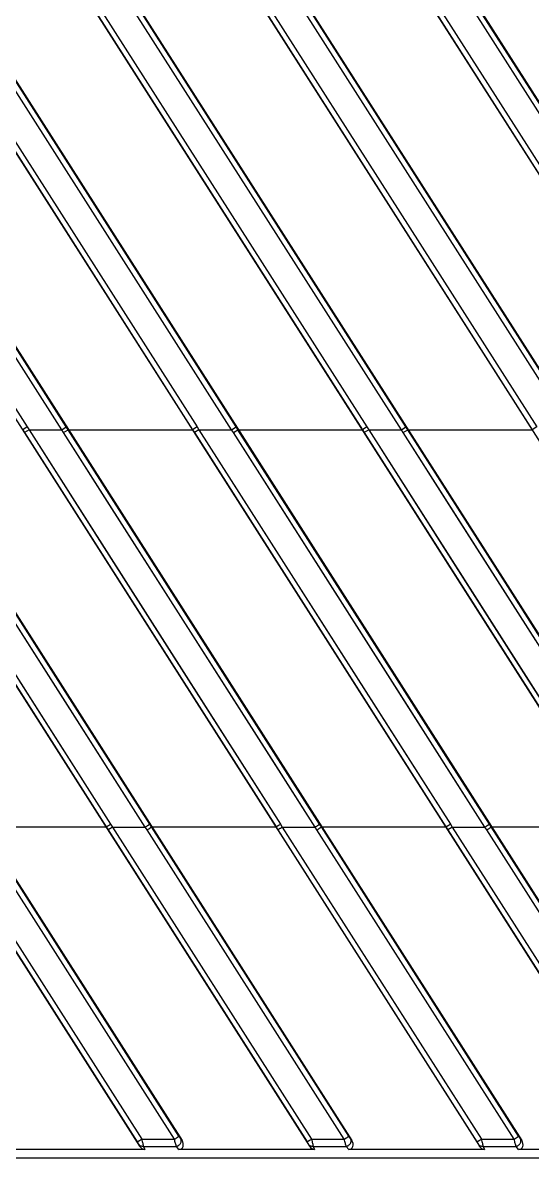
# Model space of a CAD drawing. Header units: millimetres. Extents: x 3299 to 14264, y 1863 to 5555.
# Drawn here: x 9668.2 to 9697, y 3113.8 to 3178.1 of the extents above; entities that cross this region are included whole.
import ezdxf

# ---------------------------------------------------------------- set-up
doc = ezdxf.new("R2010")
doc.units = ezdxf.units.MM

# ---------------------------------------------------------------- blocks, each defined once
blk = doc.blocks.new('1111')
at = {"color": 7, "linetype": 'Continuous'}
for p, q in [((16003.885, 6966.086), (16163.754, 6715.143)), ((16003.365, 6962.807), (16161.356, 6714.812)), ((16003.885, 6951.011), (16154.149, 6715.143)), ((16003.365, 6947.732), (16151.752, 6714.812)), ((16003.885, 6935.935), (16144.545, 6715.143)), ((16003.365, 6932.657), (16142.148, 6714.812)), ((16003.885, 6920.86), (16134.941, 6715.143)), ((16003.365, 6917.581), (16132.544, 6714.812)), ((16003.885, 6905.784), (16125.337, 6715.143)), ((16003.365, 6902.506), (16122.94, 6714.812)), ((16137.744, 6755.377), (16044.024, 6902.488)), ((16137.996, 6755.537), (16044.276, 6902.648)), ((16044.024, 6899.023), (16135.537, 6755.377)), ((16044.276, 6899.184), (16135.789, 6755.537)), ((16003.885, 6890.709), (16115.733, 6715.143)), ((16003.365, 6887.43), (16113.336, 6714.812)), ((16128.14, 6755.377), (16044.024, 6887.412)), ((16128.392, 6755.537), (16044.276, 6887.573)), ((16044.024, 6883.948), (16125.933, 6755.377)), ((16044.276, 6884.108), (16126.185, 6755.537)), ((16003.885, 6875.634), (16106.129, 6715.143)), ((16003.365, 6872.355), (16103.731, 6714.812)), ((16118.536, 6755.377), (16044.024, 6872.337)), ((16118.788, 6755.537), (16044.276, 6872.497)), ((16044.276, 6869.033), (16116.581, 6755.537)), ((16044.024, 6868.872), (16116.329, 6755.377)), ((16109.184, 6755.537), (16044.276, 6857.422)), ((16108.932, 6755.377), (16044.024, 6857.261)), ((16044.024, 6853.797), (16106.725, 6755.377)), ((16044.276, 6853.957), (16106.977, 6755.537)), ((16099.328, 6755.377), (16044.024, 6842.186)), ((16099.58, 6755.537), (16044.276, 6842.347)), ((16044.276, 6838.882), (16097.373, 6755.537)), ((16087.619, 6755.216), (16101.841, 6732.893)), ((16087.871, 6755.377), (16102.092, 6733.04)), ((16104.047, 6732.88), (16089.826, 6755.216)), ((16104.3, 6733.054), (16090.078, 6755.377)), ((16097.373, 6755.537), (16097.12, 6755.377)), ((16097.12, 6755.377), (16097.223, 6755.216)), ((16097.475, 6755.377), (16097.223, 6755.216)), ((16097.223, 6755.216), (16101.739, 6748.127)), ((16097.223, 6755.216), (16111.445, 6732.893)), ((16097.373, 6755.537), (16097.475, 6755.377)), ((16097.475, 6755.377), (16101.991, 6748.283)), ((16097.475, 6755.377), (16111.696, 6733.04)), ((16097.475, 6755.377), (16099.328, 6755.377)), ((16099.328, 6755.377), (16099.58, 6755.537)), ((16099.43, 6755.216), (16099.328, 6755.377)), ((16099.43, 6755.216), (16099.682, 6755.377)), ((16113.651, 6732.88), (16099.43, 6755.216)), ((16102.162, 6750.925), (16099.43, 6755.216)), ((16099.682, 6755.377), (16099.58, 6755.537)), ((16113.904, 6733.054), (16099.682, 6755.377)), ((16104.884, 6747.212), (16099.682, 6755.377)), ((16099.682, 6755.377), (16106.725, 6755.377)), ((16106.977, 6755.537), (16106.725, 6755.377)), ((16106.725, 6755.377), (16106.827, 6755.216)), ((16107.079, 6755.377), (16106.827, 6755.216)), ((16106.827, 6755.216), (16121.049, 6732.893)), ((16106.827, 6755.216), (16111.343, 6748.127)), ((16106.977, 6755.537), (16107.079, 6755.377)), ((16107.079, 6755.377), (16121.301, 6733.04)), ((16107.079, 6755.377), (16111.595, 6748.283)), ((16107.079, 6755.377), (16108.932, 6755.377)), ((16108.932, 6755.377), (16109.184, 6755.537)), ((16109.034, 6755.216), (16108.932, 6755.377)), ((16109.034, 6755.216), (16109.286, 6755.377)), ((16123.255, 6732.88), (16109.034, 6755.216)), ((16114.235, 6747.047), (16109.034, 6755.216)), ((16109.286, 6755.377), (16109.184, 6755.537)), ((16123.508, 6733.054), (16109.286, 6755.377)), ((16109.286, 6755.377), (16116.329, 6755.377)), ((16112.018, 6751.088), (16109.286, 6755.377)), ((16116.581, 6755.537), (16116.329, 6755.377)), ((16116.329, 6755.377), (16116.431, 6755.216)), ((16116.683, 6755.377), (16116.431, 6755.216)), ((16116.431, 6755.216), (16130.653, 6732.893)), ((16116.431, 6755.216), (16120.948, 6748.127)), ((16116.581, 6755.537), (16116.683, 6755.377)), ((16116.683, 6755.377), (16130.905, 6733.04)), ((16116.683, 6755.377), (16121.199, 6748.283)), ((16116.683, 6755.377), (16118.536, 6755.377)), ((16118.536, 6755.377), (16118.788, 6755.537)), ((16118.638, 6755.216), (16118.536, 6755.377)), ((16118.638, 6755.216), (16118.89, 6755.377)), ((16132.859, 6732.88), (16118.638, 6755.216)), ((16121.37, 6750.925), (16118.638, 6755.216)), ((16118.89, 6755.377), (16118.788, 6755.537)), ((16133.112, 6733.054), (16118.89, 6755.377)), ((16124.092, 6747.212), (16118.89, 6755.377)), ((16118.89, 6755.377), (16125.933, 6755.377)), ((16126.185, 6755.537), (16125.933, 6755.377)), ((16106.927, 6743.441), (16102.162, 6750.925)), ((16116.784, 6743.609), (16112.018, 6751.088)), ((16126.135, 6743.441), (16121.37, 6750.925)), ((16101.739, 6748.127), (16106.246, 6741.053)), ((16101.991, 6748.283), (16106.498, 6741.205)), ((16111.343, 6748.127), (16113.554, 6744.657)), ((16111.595, 6748.283), (16116.102, 6741.205)), ((16120.948, 6748.127), (16125.454, 6741.053)), ((16121.199, 6748.283), (16125.706, 6741.205)), ((16099.533, 6739.969), (16095.027, 6747.047)), ((16099.786, 6740.139), (16095.279, 6747.212)), ((16109.39, 6740.139), (16104.884, 6747.212)), ((16118.742, 6739.969), (16114.235, 6747.047)), ((16126.388, 6743.609), (16124.092, 6747.212)), ((16113.554, 6744.657), (16118.319, 6737.179)), ((16111.349, 6736.496), (16106.927, 6743.441)), ((16121.205, 6736.669), (16116.784, 6743.609)), ((16096.642, 6741.053), (16101.841, 6732.893)), ((16096.894, 6741.205), (16102.092, 6733.04)), ((16106.246, 6741.053), (16111.445, 6732.893)), ((16106.498, 6741.205), (16111.696, 6733.04)), ((16116.102, 6741.205), (16118.57, 6737.328)), ((16125.454, 6741.053), (16130.653, 6732.893)), ((16125.706, 6741.205), (16130.905, 6733.04)), ((16104.047, 6732.88), (16099.533, 6739.969)), ((16104.3, 6733.054), (16099.786, 6740.139)), ((16113.904, 6733.054), (16109.39, 6740.139)), ((16123.255, 6732.88), (16118.742, 6739.969)), ((16118.57, 6737.328), (16121.301, 6733.04)), ((16118.319, 6737.179), (16121.049, 6732.893)), ((16123.508, 6733.054), (16121.205, 6736.669)), ((16113.651, 6732.88), (16111.349, 6736.496)), ((16092.339, 6732.733), (16103.595, 6715.064)), ((16092.59, 6732.88), (16103.847, 6715.211)), ((16105.699, 6715.211), (16094.545, 6732.72)), ((16105.952, 6715.385), (16094.797, 6732.894)), ((16094.814, 6732.905), (16101.809, 6732.905)), ((16101.809, 6732.905), (16101.841, 6732.893)), ((16101.841, 6732.893), (16101.943, 6732.733)), ((16101.943, 6732.733), (16113.199, 6715.064)), ((16102.092, 6733.04), (16102.194, 6732.88)), ((16102.194, 6732.88), (16113.451, 6715.211)), ((16102.194, 6732.88), (16104.047, 6732.88)), ((16104.149, 6732.72), (16104.047, 6732.88)), ((16115.303, 6715.211), (16104.149, 6732.72)), ((16104.402, 6732.894), (16104.3, 6733.054)), ((16104.418, 6732.905), (16104.402, 6732.894)), ((16115.556, 6715.385), (16104.402, 6732.894)), ((16104.418, 6732.905), (16111.413, 6732.905)), ((16111.413, 6732.905), (16111.445, 6732.893)), ((16111.445, 6732.893), (16111.547, 6732.733)), ((16111.547, 6732.733), (16122.803, 6715.064)), ((16111.696, 6733.04), (16111.798, 6732.88)), ((16111.798, 6732.88), (16123.055, 6715.211)), ((16111.798, 6732.88), (16113.651, 6732.88)), ((16113.753, 6732.72), (16113.651, 6732.88)), ((16124.907, 6715.211), (16113.753, 6732.72)), ((16114.006, 6732.894), (16113.904, 6733.054)), ((16114.022, 6732.905), (16114.006, 6732.894)), ((16125.16, 6715.385), (16114.006, 6732.894)), ((16114.022, 6732.905), (16121.017, 6732.905)), ((16121.017, 6732.905), (16121.049, 6732.893)), ((16121.049, 6732.893), (16121.151, 6732.733)), ((16121.151, 6732.733), (16132.407, 6715.064)), ((16121.301, 6733.04), (16121.402, 6732.88)), ((16121.402, 6732.88), (16132.659, 6715.211)), ((16121.402, 6732.88), (16123.255, 6732.88)), ((16123.357, 6732.72), (16123.255, 6732.88)), ((16134.512, 6715.211), (16123.357, 6732.72)), ((16123.61, 6732.894), (16123.508, 6733.054)), ((16123.626, 6732.905), (16123.61, 6732.894)), ((16134.764, 6715.385), (16123.61, 6732.894)), ((16123.626, 6732.905), (16130.621, 6732.905)), ((16103.689, 6714.903), (16103.731, 6714.812)), ((16103.847, 6715.211), (16105.699, 6715.211)), ((16103.94, 6714.808), (16104.022, 6714.633)), ((16103.94, 6714.808), (16105.811, 6714.808)), ((16105.952, 6714.633), (16105.811, 6714.808)), ((16106.129, 6715.143), (16106.064, 6715.224)), ((16113.293, 6714.903), (16113.336, 6714.812)), ((16113.451, 6715.211), (16115.303, 6715.211)), ((16113.544, 6714.808), (16113.626, 6714.633)), ((16113.544, 6714.808), (16115.415, 6714.808)), ((16115.556, 6714.633), (16115.415, 6714.808)), ((16115.733, 6715.143), (16115.668, 6715.224)), ((16122.897, 6714.903), (16122.94, 6714.812)), ((16123.055, 6715.211), (16124.907, 6715.211)), ((16123.148, 6714.808), (16123.23, 6714.633)), ((16123.148, 6714.808), (16125.019, 6714.808)), ((16125.16, 6714.633), (16125.019, 6714.808)), ((16125.337, 6715.143), (16125.272, 6715.224)), ((16602.781, 6714.134), (16002.781, 6714.134)), ((16104.022, 6714.633), (16096.347, 6714.633)), ((16113.626, 6714.633), (16105.952, 6714.633)), ((16123.23, 6714.633), (16115.556, 6714.633)), ((16132.835, 6714.633), (16125.16, 6714.633))]:
    blk.add_line(p, q, dxfattribs=at)
for centre, major_axis, ratio, start_param, end_param in [((16103.973, 6714.995), (-0.149, 0.341), 0.805684, -4.52125, -3.480622), ((16105.867, 6714.995), (-0.234, 0.314), 0.765335, -3.660421, -1.66705), ((16113.577, 6714.995), (-0.149, 0.341), 0.805684, -4.52125, -3.480622), ((16115.471, 6714.995), (-0.234, 0.314), 0.765335, -3.660421, -1.66705), ((16123.181, 6714.995), (-0.149, 0.341), 0.805684, -4.52125, -3.480622), ((16125.075, 6714.995), (-0.234, 0.314), 0.765335, -3.660421, -1.66705)]:
    blk.add_ellipse(centre, major_axis=major_axis, ratio=ratio, start_param=start_param, end_param=end_param, dxfattribs=at)
for points, knots in [([(16102.092, 6733.04), (16102.077, 6733.03), (16102.047, 6733.011), (16102.003, 6732.984), (16101.962, 6732.959), (16101.931, 6732.94), (16101.908, 6732.927), (16101.893, 6732.919), (16101.88, 6732.911), (16101.868, 6732.905), (16101.859, 6732.9), (16101.851, 6732.897), (16101.846, 6732.894), (16101.843, 6732.893), (16101.841, 6732.893), (16101.841, 6732.893)], [0, 0, 0, 0, 0.185901, 0.364797, 0.530712, 0.678228, 0.743535, 0.802468, 0.854558, 0.899371, 0.936552, 0.965823, 0.986978, 0.994497, 1, 1, 1, 1]), ([(16102.194, 6732.88), (16102.179, 6732.87), (16102.149, 6732.851), (16102.105, 6732.824), (16102.064, 6732.799), (16102.033, 6732.78), (16102.01, 6732.767), (16101.995, 6732.759), (16101.982, 6732.751), (16101.97, 6732.745), (16101.961, 6732.74), (16101.953, 6732.737), (16101.948, 6732.735), (16101.945, 6732.734), (16101.943, 6732.733), (16101.943, 6732.733)], [0, 0, 0, 0, 0.185904, 0.364799, 0.530709, 0.67822, 0.743524, 0.802455, 0.854544, 0.899355, 0.936537, 0.96581, 0.98697, 0.994492, 1, 1, 1, 1]), ([(16104.047, 6732.88), (16104.063, 6732.89), (16104.094, 6732.91), (16104.139, 6732.939), (16104.181, 6732.967), (16104.214, 6732.989), (16104.237, 6733.005), (16104.251, 6733.016), (16104.265, 6733.025), (16104.276, 6733.034), (16104.285, 6733.041), (16104.292, 6733.046), (16104.296, 6733.05), (16104.299, 6733.053), (16104.299, 6733.054), (16104.3, 6733.054)], [0, 0, 0, 0, 0.183496, 0.361452, 0.527479, 0.675749, 0.741551, 0.800996, 0.853574, 0.898813, 0.936329, 0.965817, 0.987051, 0.994553, 1, 1, 1, 1]), ([(16104.149, 6732.72), (16104.165, 6732.73), (16104.196, 6732.75), (16104.241, 6732.779), (16104.283, 6732.807), (16104.315, 6732.829), (16104.338, 6732.845), (16104.353, 6732.856), (16104.366, 6732.865), (16104.378, 6732.874), (16104.387, 6732.881), (16104.394, 6732.886), (16104.398, 6732.89), (16104.4, 6732.893), (16104.401, 6732.894), (16104.402, 6732.894)], [0, 0, 0, 0, 0.183496, 0.361452, 0.527479, 0.675749, 0.741551, 0.800996, 0.853574, 0.898813, 0.936329, 0.965817, 0.987051, 0.994553, 1, 1, 1, 1]), ([(16111.696, 6733.04), (16111.681, 6733.03), (16111.651, 6733.011), (16111.607, 6732.984), (16111.567, 6732.959), (16111.535, 6732.94), (16111.512, 6732.927), (16111.497, 6732.919), (16111.484, 6732.911), (16111.472, 6732.905), (16111.463, 6732.9), (16111.455, 6732.897), (16111.45, 6732.894), (16111.447, 6732.893), (16111.446, 6732.893), (16111.445, 6732.893)], [0, 0, 0, 0, 0.185901, 0.364797, 0.530712, 0.678228, 0.743535, 0.802468, 0.854558, 0.899371, 0.936552, 0.965823, 0.986978, 0.994497, 1, 1, 1, 1]), ([(16111.798, 6732.88), (16111.783, 6732.87), (16111.753, 6732.851), (16111.709, 6732.824), (16111.668, 6732.799), (16111.637, 6732.78), (16111.614, 6732.767), (16111.599, 6732.759), (16111.586, 6732.751), (16111.574, 6732.745), (16111.565, 6732.74), (16111.557, 6732.737), (16111.552, 6732.735), (16111.549, 6732.734), (16111.547, 6732.733), (16111.547, 6732.733)], [0, 0, 0, 0, 0.185904, 0.364799, 0.530709, 0.67822, 0.743524, 0.802455, 0.854544, 0.899355, 0.936537, 0.96581, 0.98697, 0.994492, 1, 1, 1, 1]), ([(16113.651, 6732.88), (16113.667, 6732.89), (16113.698, 6732.91), (16113.743, 6732.939), (16113.785, 6732.967), (16113.818, 6732.989), (16113.841, 6733.005), (16113.856, 6733.016), (16113.869, 6733.025), (16113.88, 6733.034), (16113.889, 6733.041), (16113.896, 6733.046), (16113.9, 6733.05), (16113.903, 6733.053), (16113.903, 6733.054), (16113.904, 6733.054)], [0, 0, 0, 0, 0.183496, 0.361452, 0.527479, 0.675749, 0.741551, 0.800996, 0.853574, 0.898813, 0.936329, 0.965817, 0.987051, 0.994553, 1, 1, 1, 1]), ([(16113.753, 6732.72), (16113.769, 6732.73), (16113.8, 6732.75), (16113.845, 6732.779), (16113.887, 6732.807), (16113.92, 6732.829), (16113.943, 6732.845), (16113.957, 6732.856), (16113.97, 6732.865), (16113.982, 6732.874), (16113.991, 6732.881), (16113.998, 6732.886), (16114.002, 6732.89), (16114.005, 6732.893), (16114.005, 6732.894), (16114.006, 6732.894)], [0, 0, 0, 0, 0.183496, 0.361452, 0.527479, 0.675749, 0.741551, 0.800996, 0.853574, 0.898813, 0.936329, 0.965817, 0.987051, 0.994553, 1, 1, 1, 1]), ([(16121.301, 6733.04), (16121.285, 6733.03), (16121.255, 6733.011), (16121.212, 6732.984), (16121.171, 6732.959), (16121.139, 6732.94), (16121.116, 6732.927), (16121.101, 6732.919), (16121.088, 6732.911), (16121.077, 6732.905), (16121.067, 6732.9), (16121.059, 6732.897), (16121.054, 6732.894), (16121.051, 6732.893), (16121.05, 6732.893), (16121.049, 6732.893)], [0, 0, 0, 0, 0.185901, 0.364797, 0.530712, 0.678228, 0.743535, 0.802468, 0.854558, 0.899371, 0.936552, 0.965823, 0.986978, 0.994497, 1, 1, 1, 1]), ([(16121.402, 6732.88), (16121.387, 6732.87), (16121.357, 6732.851), (16121.313, 6732.824), (16121.272, 6732.799), (16121.241, 6732.78), (16121.218, 6732.767), (16121.203, 6732.759), (16121.19, 6732.751), (16121.178, 6732.745), (16121.169, 6732.74), (16121.161, 6732.737), (16121.156, 6732.735), (16121.153, 6732.734), (16121.151, 6732.733), (16121.151, 6732.733)], [0, 0, 0, 0, 0.185904, 0.364799, 0.530709, 0.67822, 0.743524, 0.802455, 0.854544, 0.899355, 0.936537, 0.96581, 0.98697, 0.994492, 1, 1, 1, 1]), ([(16123.255, 6732.88), (16123.271, 6732.89), (16123.302, 6732.91), (16123.348, 6732.939), (16123.39, 6732.967), (16123.422, 6732.989), (16123.445, 6733.005), (16123.46, 6733.016), (16123.473, 6733.025), (16123.484, 6733.034), (16123.493, 6733.041), (16123.5, 6733.046), (16123.504, 6733.05), (16123.507, 6733.053), (16123.508, 6733.054), (16123.508, 6733.054)], [0, 0, 0, 0, 0.183496, 0.361452, 0.527479, 0.675749, 0.741551, 0.800996, 0.853574, 0.898813, 0.936329, 0.965817, 0.987051, 0.994553, 1, 1, 1, 1]), ([(16123.357, 6732.72), (16123.373, 6732.73), (16123.404, 6732.75), (16123.449, 6732.779), (16123.491, 6732.807), (16123.524, 6732.829), (16123.547, 6732.845), (16123.562, 6732.856), (16123.575, 6732.865), (16123.586, 6732.874), (16123.595, 6732.881), (16123.602, 6732.886), (16123.606, 6732.89), (16123.609, 6732.893), (16123.609, 6732.894), (16123.61, 6732.894)], [0, 0, 0, 0, 0.183496, 0.361452, 0.527479, 0.675749, 0.741551, 0.800996, 0.853574, 0.898813, 0.936329, 0.965817, 0.987051, 0.994553, 1, 1, 1, 1]), ([(16105.699, 6715.211), (16105.715, 6715.221), (16105.746, 6715.241), (16105.792, 6715.27), (16105.834, 6715.298), (16105.866, 6715.32), (16105.889, 6715.336), (16105.904, 6715.347), (16105.917, 6715.356), (16105.928, 6715.365), (16105.937, 6715.372), (16105.944, 6715.377), (16105.948, 6715.381), (16105.951, 6715.384), (16105.952, 6715.385), (16105.952, 6715.385)], [0, 0, 0, 0, 0.183496, 0.361452, 0.527479, 0.675749, 0.741551, 0.800996, 0.853574, 0.898813, 0.936329, 0.965817, 0.987051, 0.994553, 1, 1, 1, 1]), ([(16106.064, 6715.224), (16106.055, 6715.235), (16106.038, 6715.258), (16106.011, 6715.296), (16105.982, 6715.339), (16105.962, 6715.37), (16105.952, 6715.385)], [0, 0, 0, 0, 0.202514, 0.446198, 0.71616, 1, 1, 1, 1]), ([(16115.303, 6715.211), (16115.319, 6715.221), (16115.35, 6715.241), (16115.396, 6715.27), (16115.438, 6715.298), (16115.47, 6715.32), (16115.493, 6715.336), (16115.508, 6715.347), (16115.521, 6715.356), (16115.532, 6715.365), (16115.541, 6715.372), (16115.548, 6715.377), (16115.553, 6715.381), (16115.555, 6715.384), (16115.556, 6715.385), (16115.556, 6715.385)], [0, 0, 0, 0, 0.183496, 0.361452, 0.527479, 0.675749, 0.741551, 0.800996, 0.853574, 0.898813, 0.936329, 0.965817, 0.987051, 0.994553, 1, 1, 1, 1]), ([(16115.668, 6715.224), (16115.66, 6715.235), (16115.642, 6715.258), (16115.615, 6715.296), (16115.586, 6715.339), (16115.566, 6715.37), (16115.556, 6715.385)], [0, 0, 0, 0, 0.202514, 0.446198, 0.71616, 1, 1, 1, 1]), ([(16124.907, 6715.211), (16124.923, 6715.221), (16124.955, 6715.241), (16125, 6715.27), (16125.042, 6715.298), (16125.074, 6715.32), (16125.097, 6715.336), (16125.112, 6715.347), (16125.125, 6715.356), (16125.136, 6715.365), (16125.145, 6715.372), (16125.152, 6715.377), (16125.157, 6715.381), (16125.159, 6715.384), (16125.16, 6715.385), (16125.16, 6715.385)], [0, 0, 0, 0, 0.183496, 0.361452, 0.527479, 0.675749, 0.741551, 0.800996, 0.853574, 0.898813, 0.936329, 0.965817, 0.987051, 0.994553, 1, 1, 1, 1]), ([(16125.272, 6715.224), (16125.264, 6715.235), (16125.246, 6715.258), (16125.219, 6715.296), (16125.19, 6715.339), (16125.17, 6715.37), (16125.16, 6715.385)], [0, 0, 0, 0, 0.202514, 0.446198, 0.71616, 1, 1, 1, 1]), ([(16103.847, 6715.211), (16103.831, 6715.201), (16103.801, 6715.182), (16103.757, 6715.155), (16103.717, 6715.13), (16103.685, 6715.111), (16103.662, 6715.098), (16103.647, 6715.09), (16103.634, 6715.083), (16103.622, 6715.076), (16103.613, 6715.071), (16103.605, 6715.068), (16103.6, 6715.066), (16103.597, 6715.065), (16103.596, 6715.064), (16103.595, 6715.064)], [0, 0, 0, 0, 0.185904, 0.364799, 0.530709, 0.67822, 0.743524, 0.802455, 0.854544, 0.899355, 0.936537, 0.96581, 0.98697, 0.994492, 1, 1, 1, 1]), ([(16103.595, 6715.064), (16103.605, 6715.049), (16103.623, 6715.02), (16103.649, 6714.977), (16103.668, 6714.943), (16103.681, 6714.919), (16103.686, 6714.908), (16103.689, 6714.903)], [0, 0, 0, 0, 0.288365, 0.562002, 0.805684, 0.910388, 1, 1, 1, 1]), ([(16103.94, 6714.808), (16103.915, 6714.805), (16103.866, 6714.804), (16103.795, 6714.82), (16103.734, 6714.853), (16103.701, 6714.885), (16103.689, 6714.903)], [0, 0, 0, 0, 0.266688, 0.522215, 0.765823, 1, 1, 1, 1]), ([(16103.847, 6715.211), (16103.857, 6715.171), (16103.876, 6715.095), (16103.902, 6714.986), (16103.921, 6714.903), (16103.933, 6714.845), (16103.938, 6714.82), (16103.94, 6714.808)], [0, 0, 0, 0, 0.296022, 0.572054, 0.811812, 0.913254, 1, 1, 1, 1]), ([(16105.811, 6714.808), (16105.803, 6714.833), (16105.786, 6714.891), (16105.759, 6714.985), (16105.729, 6715.094), (16105.709, 6715.171), (16105.699, 6715.211)], [0, 0, 0, 0, 0.190071, 0.429924, 0.705099, 1, 1, 1, 1]), ([(16105.811, 6714.808), (16105.835, 6714.813), (16105.881, 6714.829), (16105.945, 6714.866), (16106.001, 6714.915), (16106.045, 6714.973), (16106.076, 6715.037), (16106.09, 6715.103), (16106.087, 6715.167), (16106.073, 6715.207), (16106.064, 6715.224)], [0, 0, 0, 0, 0.129809, 0.263366, 0.397768, 0.529923, 0.657166, 0.777794, 0.891554, 1, 1, 1, 1]), ([(16113.451, 6715.211), (16113.435, 6715.201), (16113.405, 6715.182), (16113.362, 6715.155), (16113.321, 6715.13), (16113.289, 6715.111), (16113.266, 6715.098), (16113.251, 6715.09), (16113.238, 6715.083), (16113.227, 6715.076), (16113.217, 6715.071), (16113.209, 6715.068), (16113.204, 6715.066), (16113.201, 6715.065), (16113.2, 6715.064), (16113.199, 6715.064)], [0, 0, 0, 0, 0.185904, 0.364799, 0.530709, 0.67822, 0.743524, 0.802455, 0.854544, 0.899355, 0.936537, 0.96581, 0.98697, 0.994492, 1, 1, 1, 1]), ([(16113.199, 6715.064), (16113.209, 6715.049), (16113.227, 6715.02), (16113.253, 6714.977), (16113.272, 6714.943), (16113.285, 6714.919), (16113.29, 6714.908), (16113.293, 6714.903)], [0, 0, 0, 0, 0.288365, 0.562002, 0.805684, 0.910388, 1, 1, 1, 1]), ([(16113.544, 6714.808), (16113.519, 6714.805), (16113.47, 6714.804), (16113.399, 6714.82), (16113.338, 6714.853), (16113.306, 6714.885), (16113.293, 6714.903)], [0, 0, 0, 0, 0.266688, 0.522215, 0.765823, 1, 1, 1, 1]), ([(16113.451, 6715.211), (16113.461, 6715.171), (16113.48, 6715.095), (16113.506, 6714.986), (16113.525, 6714.903), (16113.537, 6714.845), (16113.542, 6714.82), (16113.544, 6714.808)], [0, 0, 0, 0, 0.296022, 0.572054, 0.811812, 0.913254, 1, 1, 1, 1]), ([(16115.415, 6714.808), (16115.407, 6714.833), (16115.39, 6714.891), (16115.363, 6714.985), (16115.334, 6715.094), (16115.314, 6715.171), (16115.303, 6715.211)], [0, 0, 0, 0, 0.190071, 0.429924, 0.705099, 1, 1, 1, 1]), ([(16115.415, 6714.808), (16115.439, 6714.813), (16115.485, 6714.829), (16115.549, 6714.866), (16115.605, 6714.915), (16115.649, 6714.973), (16115.68, 6715.037), (16115.694, 6715.103), (16115.691, 6715.167), (16115.677, 6715.207), (16115.668, 6715.224)], [0, 0, 0, 0, 0.129809, 0.263366, 0.397768, 0.529923, 0.657166, 0.777794, 0.891554, 1, 1, 1, 1]), ([(16123.055, 6715.211), (16123.039, 6715.201), (16123.009, 6715.182), (16122.966, 6715.155), (16122.925, 6715.13), (16122.893, 6715.111), (16122.87, 6715.098), (16122.855, 6715.09), (16122.842, 6715.083), (16122.831, 6715.076), (16122.821, 6715.071), (16122.813, 6715.068), (16122.808, 6715.066), (16122.805, 6715.065), (16122.804, 6715.064), (16122.803, 6715.064)], [0, 0, 0, 0, 0.185904, 0.364799, 0.530709, 0.67822, 0.743524, 0.802455, 0.854544, 0.899355, 0.936537, 0.96581, 0.98697, 0.994492, 1, 1, 1, 1]), ([(16122.803, 6715.064), (16122.813, 6715.049), (16122.831, 6715.02), (16122.857, 6714.977), (16122.876, 6714.943), (16122.889, 6714.919), (16122.894, 6714.908), (16122.897, 6714.903)], [0, 0, 0, 0, 0.288365, 0.562002, 0.805684, 0.910388, 1, 1, 1, 1]), ([(16123.148, 6714.808), (16123.123, 6714.805), (16123.074, 6714.804), (16123.003, 6714.82), (16122.942, 6714.853), (16122.91, 6714.885), (16122.897, 6714.903)], [0, 0, 0, 0, 0.266688, 0.522215, 0.765823, 1, 1, 1, 1]), ([(16123.055, 6715.211), (16123.065, 6715.171), (16123.084, 6715.095), (16123.11, 6714.986), (16123.129, 6714.903), (16123.141, 6714.845), (16123.146, 6714.82), (16123.148, 6714.808)], [0, 0, 0, 0, 0.296022, 0.572054, 0.811812, 0.913254, 1, 1, 1, 1]), ([(16125.019, 6714.808), (16125.011, 6714.833), (16124.994, 6714.891), (16124.967, 6714.985), (16124.938, 6715.094), (16124.918, 6715.171), (16124.907, 6715.211)], [0, 0, 0, 0, 0.190071, 0.429924, 0.705099, 1, 1, 1, 1]), ([(16125.019, 6714.808), (16125.043, 6714.813), (16125.089, 6714.829), (16125.153, 6714.866), (16125.209, 6714.915), (16125.254, 6714.973), (16125.284, 6715.037), (16125.298, 6715.103), (16125.295, 6715.167), (16125.281, 6715.207), (16125.272, 6715.224)], [0, 0, 0, 0, 0.129809, 0.263366, 0.397768, 0.529923, 0.657166, 0.777794, 0.891554, 1, 1, 1, 1])]:
    blk.add_open_spline(points, degree=3, knots=knots, dxfattribs=at)
blk = doc.blocks.new('*U162')
blk.add_blockref('1111', (-16308.281, -6888.884))
blk = doc.blocks.new('*U163')
at = {"color": 0, "linetype": 'ByBlock', "lineweight": -2, "transparency": 16777216}
blk.add_blockref('*U162', (0, 0), dxfattribs=at)

msp = doc.modelspace()

# ---------------------------------------------------------------- block references
msp.add_blockref('*U163', (9879.37292, 3288.5531))

doc.saveas('drawing.dxf')
